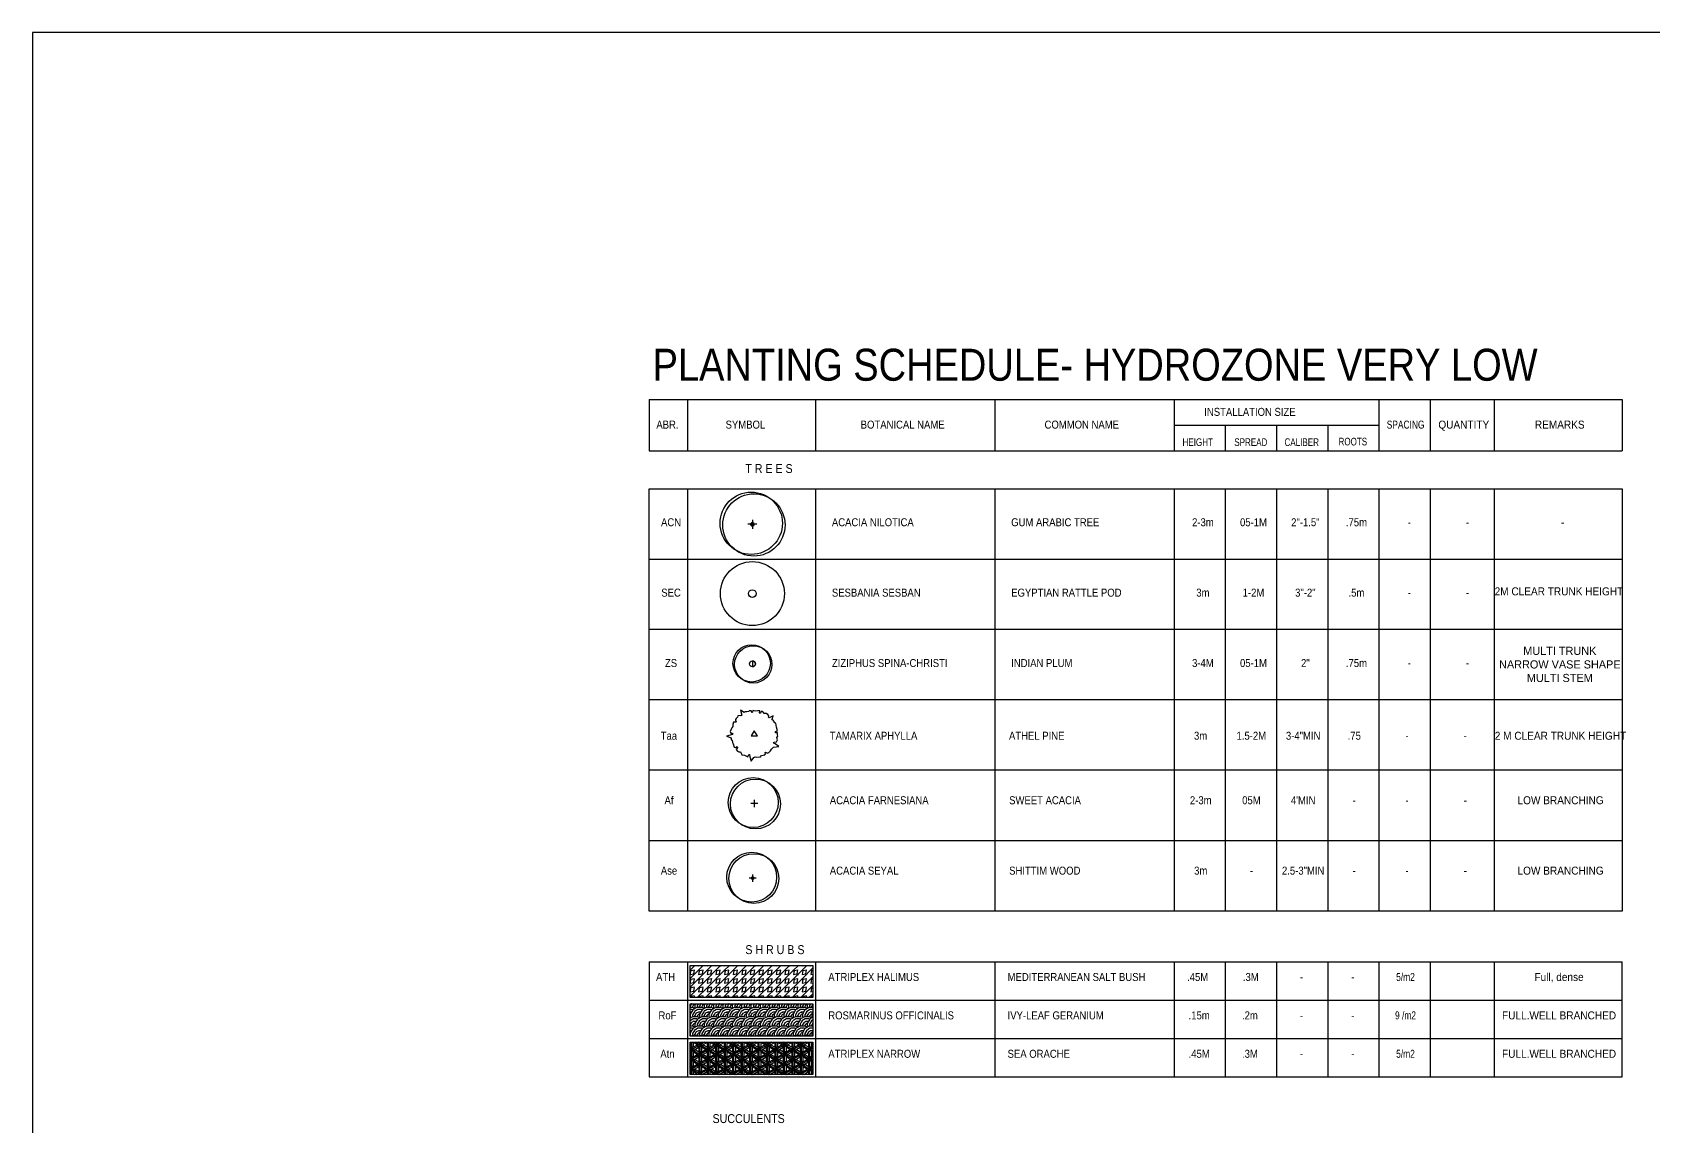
# Model space of a CAD drawing. Extents: x -2743 to -1606, y 314 to 679.
# Drawn here: x -2742.6 to -2616, y 593.1 to 678.6 of the extents above; entities that cross this region are included whole.
import ezdxf
from ezdxf.enums import TextEntityAlignment as Align

# ---------------------------------------------------------------- set-up
doc = ezdxf.new("R2010")
doc.units = 0
doc.header["$MEASUREMENT"] = 0
for name, color, linetype in [('ATRIPLEX HALIMUS-BO', 92, 'Continuous'), ('ATRIPLEX HALIMUS-HA', 109, 'Continuous'), ('L-PLNT-TAB', 1, 'Continuous'), ('L-PLNT-tree5m', 71, 'Continuous'), ('L-PLNT-tree6m', 71, 'Continuous'), ('L-PLNT-txt', 54, 'Continuous'), ('ROSMARINUS OFFICINALIS-BO', 92, 'Continuous'), ('ROSMARINUS OFFICINALIS-HA', 109, 'Continuous')]:
    doc.layers.add(name, color=color, linetype=linetype)
doc.styles.add('PLNT-LEG', font='arial.ttf', dxfattribs={"width": 0.85})

# ---------------------------------------------------------------- blocks, each defined once
blk = doc.blocks.new('LAFX-TREE-SIMP-003')
for p, q in [((0, 0.072), (0, -0.072)), ((0, 0.072), (0, -0.072)), ((0.072, 0), (-0.072, 0))]:
    blk.add_line(p, q)
at = {"const_width": 0.0375}
blk.add_lwpolyline([(-0.019, 0, 1), (0.019, 0, 1)], format="xyb", close=True, dxfattribs=at)
for centre in [(-0.018, 0.017), (0.024, -0.01)]:
    blk.add_circle(centre, 0.5)
blk = doc.blocks.new('LAFX-TREE-SIMP-201')
for radius in [0.5, 0.06]:
    blk.add_circle((0, 0), radius)
blk = doc.blocks.new('LAFX-TREE-DIA-020')
blk.add_lwpolyline([(-0.002, 0.08), (-0.003, -0.08), (0.035, -0.074), (0.063, -0.044), (0.077, -0.007), (0.069, 0.033), (0.057, 0.057), (0.027, 0.073)], close=True)
for centre, radius in [((-0.022, 0.013), 0.5), ((0.02, -0.014), 0.5), ((-0.002, 0), 0.08)]:
    blk.add_circle(centre, radius)
blk = doc.blocks.new('TABLE HEAD')
at = {"layer": 'L-PLNT-TAB'}
for p, q in [((0, 4000), (0, 0)), ((0, 4000), (76000, 4000)), ((3000, 4000), (3000, 0)), ((13000, 4000), (13000, 0)), ((27000, 4000), (27000, 0)), ((41000, 4000), (41000, 0)), ((57000, 4000), (57000, 0)), ((57000, 4000), (57000, 0)), ((61000, 4000), (61000, 0)), ((66000, 4000), (66000, 0)), ((76000, 4000), (76000, 0)), ((41000, 2000), (57000, 2000)), ((45000, 2000), (45000, 0)), ((49000, 2000), (49000, 0)), ((49000, 2000), (49000, 0)), ((53000, 2000), (53000, 0)), ((53000, 2000), (53000, 0)), ((0, 0), (76000, 0))]:
    blk.add_line(p, q, dxfattribs=at)
at = {"style": 'PLNT-LEG', "width": 0.85}
blk.add_text('INSTALLATION SIZE', height=625, dxfattribs=at).set_placement((46924, 3038), align=Align.MIDDLE_CENTER)
at = {"style": 'PLNT-LEG'}
for s, height, width, p in [('ABR.', 625, 0.85, (1439, 1729)), ('SYMBOL', 625, 0.85, (7527, 1729)), ('BOTANICAL NAME', 625, 0.85, (19806, 1729)), ('COMMON NAME', 625, 0.85, (33792, 1729)), ('SPACING', 625, 0.75, (59078, 1729)), ('QUANTITY', 625, 0.9, (63622, 1729)), ('REMARKS', 625, 0.9, (71114, 1729)), ('HEIGHT', 600, 0.75, (42844, 370)), ('SPREAD', 600, 0.75, (46992, 370)), ('CALIBER', 600, 0.75, (50966, 370)), ('ROOTS', 600, 0.75, (54958, 415))]:
    blk.add_text(s, height=height, dxfattribs=dict(at, width=width)).set_placement(p, align=Align.CENTER)
blk = doc.blocks.new('PL-TAB')
at = {"style": 'PLNT-LEG'}
for tag, width, p in [('ABRV.', 0.85, (1.44, 0)), ('SYMBOL', 0.85, (7.53, 0)), ('HEIGHT', 0.85, (42.96, 0)), ('SPREAD', 0.85, (46.92, 0)), ('CALIBER', 0.85, (50.97, 0)), ('ROOTS', 0.85, (54.96, 0)), ('SPACING', 0.75, (59.08, 0)), ('QUANTITY', 0.9, (63.62, 0)), ('REMARKS', 0.9, (69.21, 0))]:
    blk.add_attdef(tag, text='', height=0.625, dxfattribs=dict(at, width=width)).set_placement(p, align=Align.CENTER)
at = {"style": 'PLNT-LEG', "width": 0.85}
for tag, p in [('BOTANICAL-NAME', (14, 0)), ('COMMON-NAME', (28, 0))]:
    blk.add_attdef(tag, p, '', height=0.625, dxfattribs=at)
blk = doc.blocks.new('LAFX-TREE-EXST-032')
for p, q in [((-114, 115), (-125, 108)), ((-112, 124), (-114, 115)), ((-98, 128), (-112, 124)), ((-91, 124), (-98, 128)), ((-70, 147), (-94, 164)), ((-94, 164), (-85, 129)), ((-85, 129), (-91, 124)), ((-62, 152), (-70, 147)), ((-51, 152), (-62, 152)), ((-38, 154), (-51, 152)), ((-35, 160), (-38, 154)), ((-21, 159), (-35, 160)), ((-16, 148), (-21, 159)), ((-13, 149), (-16, 148)), ((-10, 161), (-13, 149)), ((-1, 160), (-10, 161)), ((10, 157), (-1, 160)), ((22, 160), (10, 157)), ((37, 159), (22, 160)), ((35, 145), (37, 159)), ((40, 141), (35, 145)), ((49, 156), (40, 141)), ((62, 148), (49, 156)), ((67, 141), (62, 148)), ((79, 140), (67, 141)), ((92, 134), (79, 140)), ((99, 126), (92, 134)), ((96, 116), (99, 126)), ((100, 111), (96, 116)), ((127, 125), (100, 111)), ((120, 102), (127, 125)), ((-159, 34), (-165, 19)), ((-165, 19), (-161, 8)), ((-161, 8), (-150, 8)), ((-153, 44), (-159, 34)), ((-146, 52), (-153, 44)), ((-150, 8), (-148, -2)), ((-142, 83), (-147, 67)), ((-147, 67), (-146, 52)), ((-127, 81), (-142, 83)), ((-128, 101), (-129, 93)), ((-129, 93), (-122, 87)), ((-125, 108), (-128, 101)), ((-122, 87), (-127, 81)), ((119, 98), (120, 102)), ((127, 95), (119, 98)), ((139, 77), (127, 95)), ((145, 75), (139, 77)), ((143, 18), (156, 24)), ((144, 10), (143, 18)), ((156, 9), (144, 10)), ((150, 49), (145, 75)), ((156, 24), (150, 49)), ((156, -5), (156, 9)), ((-148, -2), (-190, -14)), ((-190, -14), (-157, -24)), ((-157, -24), (-157, -38)), ((-157, -38), (-152, -40)), ((-152, -40), (-150, -57)), ((-150, -57), (-145, -65)), ((-145, -65), (-138, -87)), ((-138, -87), (-128, -90)), ((-128, -90), (-118, -83)), ((-114, -90), (-123, -103)), ((-123, -103), (-116, -115)), ((-118, -83), (-114, -90)), ((110, -112), (115, -101)), ((115, -101), (129, -87)), ((129, -87), (165, -83)), ((130, -61), (134, -53)), ((141, -66), (130, -61)), ((134, -53), (151, -52)), ((165, -83), (141, -66)), ((151, -52), (156, -38)), ((153, -22), (160, -14)), ((156, -38), (153, -22)), ((160, -14), (156, -5)), ((-116, -115), (-105, -119)), ((-105, -119), (-95, -119)), ((-95, -119), (-91, -128)), ((-91, -128), (-86, -139)), ((-86, -139), (-67, -143)), ((-67, -143), (-45, -153)), ((-45, -153), (-42, -149)), ((-42, -149), (-38, -137)), ((-38, -137), (-33, -138)), ((-33, -138), (-31, -153)), ((-31, -153), (-21, -184)), ((-21, -184), (-5, -159)), ((-5, -159), (6, -154)), ((6, -154), (13, -155)), ((13, -155), (41, -153)), ((41, -153), (47, -144)), ((47, -144), (59, -143)), ((59, -143), (70, -141)), ((70, -141), (75, -134)), ((72, -124), (76, -121)), ((75, -134), (72, -124)), ((76, -121), (88, -129)), ((88, -129), (99, -124)), ((99, -124), (110, -112))]:
    blk.add_line(p, q)
blk.add_lwpolyline([(20, -11), (-2, 23), (-22, -10), (20, -11)])
blk = doc.blocks.new('LAFX-TREE-SIMP-0000')
for p, q in [((-2149.02, 617.76), (-2149.02, 617.2)), ((-2149.02, 617.76), (-2149.02, 617.2)), ((-2148.75, 617.48), (-2149.3, 617.48))]:
    blk.add_line(p, q)
for centre in [(-2149.1, 617.55), (-2148.93, 617.44)]:
    blk.add_circle(centre, 1.95)

msp = doc.modelspace()

# ---------------------------------------------------------------- hatches: boundary and pattern name
at = {"layer": 'ATRIPLEX HALIMUS-HA'}
h = msp.add_hatch(dxfattribs=at)
h.set_pattern_fill('LFX-MARBL', color=256, scale=1.905, angle=45, pattern_type=2)
h.set_pattern_definition([(45, (-2706.0978, 601.3008), (2e-16, 2.69408), [1.905, 0]), (45, (-2705.7745, 600.9775), (2e-16, 2.69408), [1.905, 0]), (45, (-2705.4378, 600.6408), (2e-16, 2.69408), [1.905, 0]), (45, (-2705.0875, 600.2905), (2e-16, 2.69408), [1.905, 0]), (10.3048, (-2706.11129, 601.63758), (6.7351939, 1.34703395), [0.30121, -29.81949]), (79.6952, (-2705.81494, 601.69146), (4.0410959, 22.899657), [0.30121, -29.81949]), (190.3048, (-2704.41402, 600.64077), (-6.7351939, -1.34703395), [0.30121, -29.81949]), (259.6952, (-2704.71037, 600.58689), (-4.0410959, -22.899657), [0.30121, -29.81949]), (190.3048, (-2705.08754, 601.3143), (-6.7351939, -1.34703395), [0.30121, -29.81949]), (259.6952, (-2705.38389, 601.26041), (-4.0410959, -22.899657), [0.30121, -29.81949]), (10.3048, (-2705.43777, 600.96406), (6.7351939, 1.34703395), [0.30121, -29.81949]), (79.6952, (-2705.14142, 601.01795), (4.0410959, 22.899657), [0.30121, -29.81949]), (45, (-2705.1414, 600.3444), (2e-16, 2.69408), [0, -1.905]), (79.6952, (-2705.14142, 600.34443), (4.0410959, 22.899657), [0.30121, -29.81949]), (190.3048, (-2705.76106, 601.3143), (-6.7351939, -1.34703395), [0.30121, -29.81949]), (45, (-2706.0574, 601.2604), (2e-16, 2.69408), [0, -1.905]), (190.3048, (-2705.08754, 600.64077), (-6.7351939, -1.34703395), [0.30121, -29.81949]), (45, (-2705.3839, 600.5869), (2e-16, 2.69408), [0, -1.905]), (45, (-2705.815, 601.018), (2e-16, 2.69408), [0, -1.905]), (79.6952, (-2705.81494, 601.01795), (4.0410959, 22.899657), [0.30121, -29.81949]), (259.6952, (-2704.03685, 601.93393), (-4.0410959, -22.899657), [0.30121, -29.81949]), (10.3048, (-2704.09073, 601.63758), (6.7351939, 1.34703395), [0.30121, -29.81949]), (190.3048, (-2704.41402, 601.3143), (-6.7351939, -1.34703395), [0.30121, -29.81949]), (259.6952, (-2704.71037, 601.26041), (-4.0410959, -22.899657), [0.30121, -29.81949]), (10.3048, (-2704.76425, 600.96406), (6.7351939, 1.34703395), [0.30121, -29.81949]), (79.6952, (-2704.4679, 601.01795), (4.0410959, 22.899657), [0.30121, -29.81949]), (190.3048, (-2703.7405, 601.3143), (-6.7351939, -1.34703395), [0.30121, -29.81949]), (259.6952, (-2704.03685, 601.26041), (-4.0410959, -22.899657), [0.30121, -29.81949]), (10.3048, (-2705.43777, 602.3111), (6.7351939, 1.34703395), [0.30121, -29.81949]), (79.6952, (-2705.14142, 602.36498), (4.0410959, 22.899657), [0.30121, -29.81949]), (190.3048, (-2704.41402, 601.98781), (-6.7351939, -1.34703395), [0.30121, -29.81949]), (259.6952, (-2704.71037, 601.93393), (-4.0410959, -22.899657), [0.30121, -29.81949]), (10.3048, (-2704.76425, 601.63758), (6.7351939, 1.34703395), [0.30121, -29.81949]), (79.6952, (-2704.4679, 601.69146), (4.0410959, 22.899657), [0.30121, -29.81949]), (190.3048, (-2705.08754, 601.98781), (-6.7351939, -1.34703395), [0.30121, -29.81949]), (259.6952, (-2705.38389, 601.93393), (-4.0410959, -22.899657), [0.30121, -29.81949]), (10.3048, (-2705.43777, 601.63758), (6.7351939, 1.34703395), [0.30121, -29.81949]), (79.6952, (-2705.14142, 601.69146), (4.0410959, 22.899657), [0.30121, -29.81949]), (259.6952, (-2704.71037, 602.60745), (-4.0410959, -22.899657), [0.30121, -29.81949]), (10.3048, (-2704.76425, 602.3111), (6.7351939, 1.34703395), [0.30121, -29.81949])])
h.paths.add_polyline_path([(-2681.68, 603.21), (-2691.28, 603.21), (-2691.28, 605.73), (-2681.68, 605.73)])
h = msp.add_hatch(dxfattribs=at)
h.set_pattern_fill('ESCHER', color=256, scale=0.635, angle=30)
h.set_pattern_definition([(90, (-2704.3483, 586.1909), (-0.659911, -0.381), [0.6985, -0.0635]), (210, (-2704.3483, 586.1909), (0.659911, -0.381), [0.6985, -0.0635]), (330, (-2704.3483, 586.1909), (0.659911, 0.381), [0.6985, -0.0635]), (90, (-2704.2933, 586.22266), (-0.659911, -0.381), [0.127, -0.635]), (330, (-2704.2933, 586.22266), (0.659911, 0.381), [0.127, -0.635]), (90, (-2704.4033, 586.22266), (-0.659911, -0.381), [0.127, -0.635]), (210, (-2704.4033, 586.22266), (0.659911, -0.381), [0.127, -0.635]), (330, (-2704.3483, 586.1274), (0.659911, 0.381), [0.127, -0.635]), (210, (-2704.3483, 586.1274), (0.659911, -0.381), [0.127, -0.635]), (90, (-2704.56826, 586.0639), (-0.659911, -0.381), [0.127, -0.635]), (330, (-2704.56826, 586.0639), (0.659911, 0.381), [0.127, -0.635]), (90, (-2704.1283, 586.0639), (-0.659911, -0.381), [0.127, -0.635]), (210, (-2704.1283, 586.0639), (0.659911, -0.381), [0.127, -0.635]), (330, (-2704.3483, 586.4449), (0.659911, 0.381), [0.127, -0.635]), (210, (-2704.3483, 586.4449), (0.659911, -0.381), [0.127, -0.635]), (30, (-2704.2933, 586.34966), (-0.659911, 0.381), [0.4445, -0.3175]), (30, (-2704.1833, 586.15916), (-0.659911, 0.381), [0.4445, -0.3175]), (150, (-2704.4033, 586.34966), (-0.659911, -0.381), [0.4445, -0.3175]), (150, (-2704.51326, 586.15916), (-0.659911, -0.381), [0.4445, -0.3175]), (270, (-2704.4583, 586.0639), (0.659911, -0.381), [0.4445, -0.3175]), (270, (-2704.2383, 586.0639), (0.659911, -0.381), [0.4445, -0.3175])])
h.paths.add_polyline_path([(-2681.68, 597.21), (-2691.28, 597.21), (-2691.28, 599.73), (-2681.68, 599.73)])
at = {"layer": 'ROSMARINUS OFFICINALIS-HA'}
h = msp.add_hatch(dxfattribs=at)
h.set_pattern_fill('LFX-ENGINE', color=256, scale=1.4605, pattern_type=2)
h.set_pattern_definition([(90, (-2697.1146, 586.3814), (-1.4605, 1.4605), [0.102235, -1.358265]), (209.0546, (-2696.93934, 587.11162), (-10.2235006, -5.842), [0.300736, -14.736033]), (180, (-2696.545, 587.1116), (-1.4605, -1.4605), [0.394335, -1.066165]), (147.5288, (-2696.38435, 587.00939), (-11.6839982, 7.3025019), [0.190426, -18.852165]), (236.31, (-2697.1438, 586.7757), (-1.460502, -2.920999), [0.10532, -5.16059]), (212.9052, (-2696.89552, 586.93636), (20.44700983, 13.1444855), [0.29573, -29.277142]), (180, (-2696.6034, 586.9364), (-1.4605, -1.4605), [0.2921, -1.1684]), (146.31, (-2696.5596, 586.90715), (-2.920999, 1.460502), [0.05266, -5.21325]), (270, (-2697.1146, 586.4836), (1.4605, -1.4605), [0.102235, -1.358265]), (237.5288, (-2697.01236, 586.64426), (-7.3025019, -11.6839982), [0.190426, -18.852165]), (210.2564, (-2696.8371, 586.7465), (10.2235036, 5.84199253), [0.2029, -20.087016]), (180, (-2696.6472, 586.7465), (-1.4605, -1.4605), [0.189865, -1.270635]), (270, (-2696.9247, 586.4252), (1.4605, -1.4605), [0.043815, -1.416685]), (243.435, (-2696.8809, 586.5128), (1.460502, 1.460499), [0.09797, -3.1678]), (213.69, (-2696.7933, 586.57124), (2.920999, 1.460502), [0.10532, -5.16059]), (180, (-2696.7495, 586.5712), (-1.4605, -1.4605), [0.043815, -1.416685]), (180, (-2697.1146, 585.841), (-1.4605, -1.4605), [0.043815, -1.416685]), (213.69, (-2697.1584, 585.841), (2.920999, 1.460502), [0.05266, -5.21325]), (180, (-2697.0124, 586.0162), (-1.4605, -1.4605), [0.189865, -1.270635]), (146.31, (-2696.92473, 586.1769), (-2.920999, 1.460502), [0.05266, -5.21325]), (180, (-2696.9685, 586.2061), (-1.4605, -1.4605), [0.23368, -1.22682]), (147.5288, (-2696.74947, 586.27914), (-11.6839982, 7.3025019), [0.190426, -18.852165]), (180, (-2696.9101, 586.3814), (-1.4605, -1.4605), [0.2921, -1.1684]), (90, (-2696.7495, 585.6511), (-1.4605, 1.4605), [0.102235, -1.358265]), (270, (-2697.1146, 585.841), (1.4605, -1.4605), [0.189865, -1.270635]), (239.7436, (-2696.91013, 586.19151), (-5.84199253, -10.2235036), [0.4058, -19.884116]), (209.4759, (-2696.57421, 586.381373), (23.36799814, 13.14450412), [0.38586, -38.200098]), (180, (-2696.1799, 586.3814), (-1.4605, -1.4605), [0.394335, -1.066165]), (147.5288, (-2696.01922, 586.27914), (-11.6839982, 7.3025019), [0.190426, -18.852165]), (270, (-2696.9247, 585.7972), (1.4605, -1.4605), [0.14605, -1.31445]), (239.5345, (-2696.77868, 586.04546), (-10.22348593, -17.52600742), [0.288056, -28.517507]), (212.9052, (-2696.5304, 586.20611), (20.44700983, 13.1444855), [0.29573, -29.277142]), (180, (-2696.2383, 586.2061), (-1.4605, -1.4605), [0.2921, -1.1684]), (146.31, (-2696.1945, 586.1769), (-2.920999, 1.460502), [0.05266, -5.21325]), (270, (-2696.7495, 585.7534), (1.4605, -1.4605), [0.102235, -1.358265]), (237.5288, (-2696.64724, 585.91401), (-7.3025019, -11.6839982), [0.190426, -18.852165]), (210.2564, (-2696.47198, 586.01625), (10.2235036, 5.84199253), [0.2029, -20.087016]), (180, (-2696.2821, 586.0162), (-1.4605, -1.4605), [0.189865, -1.270635]), (270, (-2696.5596, 585.695), (1.4605, -1.4605), [0.043815, -1.416685]), (243.435, (-2696.5158, 585.7826), (1.460502, 1.460499), [0.09797, -3.1678]), (213.69, (-2696.42816, 585.841), (2.920999, 1.460502), [0.10532, -5.16059]), (180, (-2696.3843, 585.841), (-1.4605, -1.4605), [0.043815, -1.416685]), (180, (-2696.0192, 586.5712), (-1.4605, -1.4605), [0.043815, -1.416685]), (213.69, (-2696.06304, 586.57124), (2.920999, 1.460502), [0.10532, -5.16059]), (243.435, (-2696.15067, 586.5128), (1.460502, 1.460499), [0.09797, -3.1678]), (270, (-2696.1945, 586.4252), (1.4605, -1.4605), [0.043815, -1.416685]), (180, (-2695.917, 586.7465), (-1.4605, -1.4605), [0.189865, -1.270635]), (210.2564, (-2696.10685, 586.7465), (10.2235036, 5.84199253), [0.2029, -20.087016]), (237.5288, (-2696.28211, 586.64426), (-7.3025019, -11.6839982), [0.190426, -18.852165]), (270, (-2696.3843, 586.4836), (1.4605, -1.4605), [0.102235, -1.358265]), (146.31, (-2695.82936, 586.90715), (-2.920999, 1.460502), [0.05266, -5.21325]), (180, (-2695.8732, 586.9364), (-1.4605, -1.4605), [0.2921, -1.1684]), (212.9052, (-2696.16527, 586.93636), (20.44700983, 13.1444855), [0.29573, -29.277142]), (239.5345, (-2696.41356, 586.77571), (-10.22348593, -17.52600742), [0.288056, -28.517507]), (270, (-2696.5596, 586.5274), (1.4605, -1.4605), [0.14605, -1.31445]), (149.0362, (-2695.74173, 587.0678), (4.381497, -2.9210036), [0.08516, -8.430944]), (180, (-2695.8148, 587.1116), (-1.4605, -1.4605), [0.394335, -1.066165]), (209.4759, (-2696.209087, 587.111623), (23.36799814, 13.14450412), [0.38586, -38.200098]), (239.7436, (-2696.545, 586.92176), (-5.84199253, -10.2235036), [0.4058, -19.884116]), (270, (-2696.7495, 586.5712), (1.4605, -1.4605), [0.2921, -1.1684]), (90, (-2696.3843, 586.3814), (-1.4605, 1.4605), [0.102235, -1.358265]), (90, (-2696.0192, 585.6511), (-1.4605, 1.4605), [0.102235, -1.358265]), (270, (-2696.3843, 585.841), (1.4605, -1.4605), [0.189865, -1.270635]), (239.7436, (-2696.17988, 586.19151), (-5.84199253, -10.2235036), [0.4058, -19.884116]), (209.4759, (-2695.84396, 586.381373), (23.36799814, 13.14450412), [0.38586, -38.200098]), (180, (-2695.7417, 586.3814), (-1.4605, -1.4605), [0.102235, -1.358265]), (270, (-2696.1945, 585.7972), (1.4605, -1.4605), [0.14605, -1.31445]), (239.5345, (-2696.04843, 586.04546), (-10.22348593, -17.52600742), [0.288056, -28.517507]), (212.9052, (-2695.80015, 586.20611), (20.44700983, 13.1444855), [0.29573, -29.277142]), (180, (-2695.7417, 586.2061), (-1.4605, -1.4605), [0.05842, -1.40208]), (270, (-2696.0192, 585.7534), (1.4605, -1.4605), [0.102235, -1.358265]), (237.5288, (-2695.91699, 585.91401), (-7.3025019, -11.6839982), [0.190426, -18.852165]), (210.2564, (-2695.74173, 586.01625), (10.2235036, 5.84199253), [0.2029, -20.087016]), (0, (-2695.7417, 586.0162), (1.4605, 1.4605), [0, -1.4605]), (270, (-2695.8294, 585.695), (1.4605, -1.4605), [0.043815, -1.416685]), (243.435, (-2695.78554, 585.7826), (1.460502, 1.460499), [0.09797, -3.1678]), (213.69, (-2695.74173, 585.81178), (2.920999, 1.460502), [0.05266, -5.21325]), (241.3895, (-2695.74173, 586.68808), (7.3025098, 13.1444949), [0.183, -18.11701]), (270, (-2695.8294, 586.5274), (1.4605, -1.4605), [0.14605, -1.31445]), (210.9638, (-2695.74173, 586.96557), (-4.381497, -2.9210036), [0.08516, -8.430944]), (239.7436, (-2695.81475, 586.92176), (-5.84199253, -10.2235036), [0.4058, -19.884116]), (270, (-2696.0192, 586.5712), (1.4605, -1.4605), [0.2921, -1.1684])])
h.paths.add_polyline_path([(-2681.68, 600.21), (-2691.28, 600.21), (-2691.28, 602.73), (-2681.68, 602.73)])

# ---------------------------------------------------------------- linework, layer by layer
msp.add_lwpolyline([(-2009.54, 678.63), (-2742.63, 678.63), (-2742.63, 313.67), (-2009.54, 313.67)], close=True)
at = {"layer": 'ATRIPLEX HALIMUS-BO'}
for points in [[(-2681.68, 603.21), (-2691.28, 603.21), (-2691.28, 605.73), (-2681.68, 605.73)], [(-2681.68, 597.21), (-2691.28, 597.21), (-2691.28, 599.73), (-2681.68, 599.73)]]:
    msp.add_lwpolyline(points, close=True, dxfattribs=at)
at = {"layer": 'L-PLNT-TAB'}
for p, q in [((-2691.48, 637.47), (-2691.48, 609.97)), ((-2681.48, 637.47), (-2681.48, 609.97)), ((-2667.48, 637.47), (-2667.48, 609.97)), ((-2653.48, 637.47), (-2653.48, 609.97)), ((-2649.48, 637.47), (-2649.48, 609.97)), ((-2645.48, 637.47), (-2645.48, 609.97)), ((-2641.48, 637.47), (-2641.48, 609.97)), ((-2637.48, 637.47), (-2637.48, 609.97)), ((-2633.48, 637.47), (-2633.48, 609.97)), ((-2628.48, 637.47), (-2628.48, 609.97)), ((-2694.48, 606.01), (-2618.48, 606.01))]:
    msp.add_line(p, q, dxfattribs=at)
for points in [[(-2694.48, 609.97), (-2694.48, 642.97), (-2618.48, 642.97), (-2618.48, 609.97)], [(-2691.48, 642.97), (-2691.48, 637.47)], [(-2681.48, 642.97), (-2681.48, 637.47)], [(-2667.48, 642.97), (-2667.48, 637.47)], [(-2653.48, 642.97), (-2653.48, 637.47)], [(-2649.48, 642.97), (-2649.48, 637.47)], [(-2645.48, 642.97), (-2645.48, 637.47)], [(-2641.48, 642.97), (-2641.48, 637.47)], [(-2637.48, 642.97), (-2637.48, 637.47)], [(-2633.48, 642.97), (-2633.48, 637.47)], [(-2628.48, 642.97), (-2628.48, 637.47)], [(-2694.48, 637.47), (-2618.48, 637.47)], [(-2618.48, 631.97), (-2694.48, 631.97)], [(-2618.48, 626.47), (-2694.48, 626.47)], [(-2618.48, 620.97), (-2694.48, 620.97)], [(-2618.48, 615.47), (-2694.48, 615.47)], [(-2618.48, 609.97), (-2694.48, 609.97)], [(-2694.48, 606.01), (-2694.48, 597.01)], [(-2691.48, 606.01), (-2691.48, 597.01)], [(-2681.48, 606.01), (-2681.48, 597.01)], [(-2667.48, 606.01), (-2667.48, 597.01)], [(-2653.48, 606.01), (-2653.48, 597.01)], [(-2649.48, 606.01), (-2649.48, 597.01)], [(-2645.48, 606.01), (-2645.48, 597.01)], [(-2641.48, 606.01), (-2641.48, 597.01)], [(-2637.48, 606.01), (-2637.48, 597.01)], [(-2633.48, 606.01), (-2633.48, 597.01)], [(-2628.48, 606.01), (-2628.48, 597.01)], [(-2618.48, 597.01), (-2618.48, 606.01)], [(-2694.48, 603.01), (-2618.48, 603.01)], [(-2694.48, 600.01), (-2618.48, 600.01)], [(-2694.48, 597.01), (-2618.48, 597.01)]]:
    msp.add_lwpolyline(points, dxfattribs=at)
at = {"layer": 'ROSMARINUS OFFICINALIS-BO'}
msp.add_lwpolyline([(-2681.68, 600.21), (-2691.28, 600.21), (-2691.28, 602.73), (-2681.68, 602.73)], close=True, dxfattribs=at)

# ---------------------------------------------------------------- block references
at = {"layer": 'L-PLNT-tree5m', "xscale": 2.920083610544552, "yscale": 2.920083610544552, "zscale": 2.920083610544552}
msp.add_blockref('LAFX-TREE-DIA-020', (-2686.4, 629.29), dxfattribs=at)
at = {"layer": 'L-PLNT-tree6m'}
for name, p, xscale, yscale, zscale in [('LAFX-TREE-SIMP-003', (-2686.41, 640.19), 4.866806017574257, 4.866806017574257, 4.866806017574257), ('LAFX-TREE-SIMP-201', (-2686.41, 634.78), 4.998492157243416, 4.998492157243416, 4.998492157243416), ('LAFX-TREE-EXST-032', (-2686.25, 623.79), 0.01149126709874531, 0.01149126709874531, 0.01149126709874531), ('LAFX-TREE-SIMP-003', (-2686.39, 612.55), 3.893444814059406, 3.893444814059406, 3.893444814059406)]:
    msp.add_blockref(name, p, dxfattribs=dict(at, xscale=xscale, yscale=yscale, zscale=zscale))
msp.add_blockref('LAFX-TREE-SIMP-0000', (-537.24, 0.9), dxfattribs=at)
at = {"layer": 'L-PLNT-txt', "xscale": 0.001000000047497451, "yscale": 0.001000000047497451, "zscale": 0.001000000047497451}
msp.add_blockref('TABLE HEAD', (-2694.48, 645.94), dxfattribs=at)
at = {"layer": 'L-PLNT-txt'}
ref = msp.add_blockref('PL-TAB', (-2694.2, 640.04), dxfattribs=at)
ref.add_attrib('REMARKS', '-', dxfattribs={"layer": '0', "height": 0.625, "rotation": 360, "style": 'PLNT-LEG', "width": 0.9}).set_placement((-2623.14, 640.04), align=Align.CENTER)
ref.add_attrib('QUANTITY', '-', dxfattribs={"layer": '0', "height": 0.625, "rotation": 360, "style": 'PLNT-LEG', "width": 0.9}).set_placement((-2630.57, 640.04), align=Align.CENTER)
ref.add_attrib('SPACING', '-', dxfattribs={"layer": '0', "height": 0.625, "rotation": 360, "style": 'PLNT-LEG', "width": 0.75}).set_placement((-2635.12, 640.04), align=Align.CENTER)
ref.add_attrib('ROOTS', '.75m', dxfattribs={"layer": '0', "height": 0.625, "rotation": 360, "style": 'PLNT-LEG', "width": 0.85}).set_placement((-2639.24, 640.04), align=Align.CENTER)
ref.add_attrib('CALIBER', '2"-1.5"', dxfattribs={"layer": '0', "height": 0.625, "rotation": 360, "style": 'PLNT-LEG', "width": 0.85}).set_placement((-2643.23, 640.04), align=Align.CENTER)
ref.add_attrib('SPREAD', '05-1M', dxfattribs={"layer": '0', "height": 0.625, "rotation": 360, "style": 'PLNT-LEG', "width": 0.85}).set_placement((-2647.28, 640.04), align=Align.CENTER)
ref.add_attrib('HEIGHT', '2-3m', dxfattribs={"layer": '0', "height": 0.625, "rotation": 360, "style": 'PLNT-LEG', "width": 0.85}).set_placement((-2651.23, 640.04), align=Align.CENTER)
ref.add_attrib('COMMON-NAME', 'GUM ARABIC TREE ', (-2666.2, 640.04), dxfattribs={"layer": '0', "height": 0.625, "rotation": 360, "style": 'PLNT-LEG', "width": 0.85})
ref.add_attrib('BOTANICAL-NAME', 'ACACIA NILOTICA', (-2680.2, 640.04), dxfattribs={"layer": '0', "height": 0.625, "rotation": 360, "style": 'PLNT-LEG', "width": 0.85})
ref.add_attrib('ABRV.', 'ACN', dxfattribs={"layer": '0', "height": 0.625, "rotation": 360, "style": 'PLNT-LEG', "width": 0.85}).set_placement((-2692.76, 640.04), align=Align.CENTER)
ref = msp.add_blockref('PL-TAB', (-2694.2, 634.54), dxfattribs=at)
ref.add_attrib('REMARKS', '2M CLEAR TRUNK HEIGHT', dxfattribs={"layer": '0', "height": 0.625, "rotation": 360, "style": 'PLNT-LEG', "width": 0.9}).set_placement((-2623.43, 634.64), align=Align.CENTER)
ref.add_attrib('QUANTITY', '-', dxfattribs={"layer": '0', "height": 0.625, "rotation": 360, "style": 'PLNT-LEG', "width": 0.9}).set_placement((-2630.57, 634.54), align=Align.CENTER)
ref.add_attrib('SPACING', '-', dxfattribs={"layer": '0', "height": 0.625, "rotation": 360, "style": 'PLNT-LEG', "width": 0.75}).set_placement((-2635.12, 634.54), align=Align.CENTER)
ref.add_attrib('ROOTS', '.5m', dxfattribs={"layer": '0', "height": 0.625, "rotation": 360, "style": 'PLNT-LEG', "width": 0.85}).set_placement((-2639.24, 634.54), align=Align.CENTER)
ref.add_attrib('CALIBER', '3"-2"', dxfattribs={"layer": '0', "height": 0.625, "rotation": 360, "style": 'PLNT-LEG', "width": 0.85}).set_placement((-2643.23, 634.54), align=Align.CENTER)
ref.add_attrib('SPREAD', '1-2M', dxfattribs={"layer": '0', "height": 0.625, "rotation": 360, "style": 'PLNT-LEG', "width": 0.85}).set_placement((-2647.28, 634.54), align=Align.CENTER)
ref.add_attrib('HEIGHT', '3m', dxfattribs={"layer": '0', "height": 0.625, "rotation": 360, "style": 'PLNT-LEG', "width": 0.85}).set_placement((-2651.23, 634.54), align=Align.CENTER)
ref.add_attrib('COMMON-NAME', 'EGYPTIAN RATTLE POD', (-2666.2, 634.54), dxfattribs={"layer": '0', "height": 0.625, "rotation": 360, "style": 'PLNT-LEG', "width": 0.85})
ref.add_attrib('BOTANICAL-NAME', 'SESBANIA SESBAN', (-2680.2, 634.54), dxfattribs={"layer": '0', "height": 0.625, "rotation": 360, "style": 'PLNT-LEG', "width": 0.85})
ref.add_attrib('ABRV.', 'SEC', dxfattribs={"layer": '0', "height": 0.625, "rotation": 360, "style": 'PLNT-LEG', "width": 0.85}).set_placement((-2692.76, 634.54), align=Align.CENTER)
ref = msp.add_blockref('PL-TAB', (-2694.2, 629.04), dxfattribs=at)
ref.add_attrib('QUANTITY', '-', dxfattribs={"layer": '0', "height": 0.625, "rotation": 360, "style": 'PLNT-LEG', "width": 0.9}).set_placement((-2630.57, 629.04), align=Align.CENTER)
ref.add_attrib('SPACING', '-', dxfattribs={"layer": '0', "height": 0.625, "rotation": 360, "style": 'PLNT-LEG', "width": 0.75}).set_placement((-2635.12, 629.04), align=Align.CENTER)
ref.add_attrib('ROOTS', '.75m', dxfattribs={"layer": '0', "height": 0.625, "rotation": 360, "style": 'PLNT-LEG', "width": 0.85}).set_placement((-2639.24, 629.04), align=Align.CENTER)
ref.add_attrib('CALIBER', '2"', dxfattribs={"layer": '0', "height": 0.625, "rotation": 360, "style": 'PLNT-LEG', "width": 0.85}).set_placement((-2643.23, 629.04), align=Align.CENTER)
ref.add_attrib('SPREAD', '05-1M', dxfattribs={"layer": '0', "height": 0.625, "rotation": 360, "style": 'PLNT-LEG', "width": 0.85}).set_placement((-2647.28, 629.04), align=Align.CENTER)
ref.add_attrib('HEIGHT', '3-4M', dxfattribs={"layer": '0', "height": 0.625, "rotation": 360, "style": 'PLNT-LEG', "width": 0.85}).set_placement((-2651.23, 629.04), align=Align.CENTER)
ref.add_attrib('COMMON-NAME', 'INDIAN PLUM', (-2666.2, 629.04), dxfattribs={"layer": '0', "height": 0.625, "rotation": 360, "style": 'PLNT-LEG', "width": 0.85})
ref.add_attrib('BOTANICAL-NAME', 'ZIZIPHUS SPINA-CHRISTI', (-2680.2, 629.04), dxfattribs={"layer": '0', "height": 0.625, "rotation": 360, "style": 'PLNT-LEG', "width": 0.85})
ref.add_attrib('ABRV.', 'ZS', dxfattribs={"layer": '0', "height": 0.625, "rotation": 360, "style": 'PLNT-LEG', "width": 0.85}).set_placement((-2692.76, 629.04), align=Align.CENTER)
ref = msp.add_blockref('PL-TAB', (-2694.37, 623.36), dxfattribs=at)
ref.add_attrib('REMARKS', '2 M CLEAR TRUNK HEIGHT', dxfattribs={"layer": '0', "height": 0.625, "rotation": 360, "style": 'PLNT-LEG', "width": 0.9}).set_placement((-2623.31, 623.36), align=Align.CENTER)
ref.add_attrib('QUANTITY', '-', dxfattribs={"layer": '0', "height": 0.625, "rotation": 360, "style": 'PLNT-LEG', "width": 0.9}).set_placement((-2630.75, 623.36), align=Align.CENTER)
ref.add_attrib('SPACING', '-', dxfattribs={"layer": '0', "height": 0.625, "rotation": 360, "style": 'PLNT-LEG', "width": 0.75}).set_placement((-2635.29, 623.36), align=Align.CENTER)
ref.add_attrib('ROOTS', '.75', dxfattribs={"layer": '0', "height": 0.625, "rotation": 360, "style": 'PLNT-LEG', "width": 0.85}).set_placement((-2639.41, 623.36), align=Align.CENTER)
ref.add_attrib('CALIBER', '3-4"MIN', dxfattribs={"layer": '0', "height": 0.625, "rotation": 360, "style": 'PLNT-LEG', "width": 0.85}).set_placement((-2643.4, 623.36), align=Align.CENTER)
ref.add_attrib('SPREAD', '1.5-2M', dxfattribs={"layer": '0', "height": 0.625, "rotation": 360, "style": 'PLNT-LEG', "width": 0.85}).set_placement((-2647.45, 623.36), align=Align.CENTER)
ref.add_attrib('HEIGHT', '3m', dxfattribs={"layer": '0', "height": 0.625, "rotation": 360, "style": 'PLNT-LEG', "width": 0.85}).set_placement((-2651.41, 623.36), align=Align.CENTER)
ref.add_attrib('COMMON-NAME', 'ATHEL PINE', (-2666.37, 623.36), dxfattribs={"layer": '0', "height": 0.625, "rotation": 360, "style": 'PLNT-LEG', "width": 0.85})
ref.add_attrib('BOTANICAL-NAME', 'TAMARIX APHYLLA', (-2680.37, 623.36), dxfattribs={"layer": '0', "height": 0.625, "rotation": 360, "style": 'PLNT-LEG', "width": 0.85})
ref.add_attrib('ABRV.', 'Taa', dxfattribs={"layer": '0', "height": 0.625, "rotation": 360, "style": 'PLNT-LEG', "width": 0.85}).set_placement((-2692.93, 623.36), align=Align.CENTER)
ref = msp.add_blockref('PL-TAB', (-2694.36, 618.32), dxfattribs=at)
ref.add_attrib('REMARKS', 'LOW BRANCHING', dxfattribs={"layer": '0', "height": 0.625, "rotation": 360, "style": 'PLNT-LEG', "width": 0.9}).set_placement((-2623.3, 618.32), align=Align.CENTER)
ref.add_attrib('QUANTITY', '-', dxfattribs={"layer": '0', "height": 0.625, "rotation": 360, "style": 'PLNT-LEG', "width": 0.9}).set_placement((-2630.74, 618.32), align=Align.CENTER)
ref.add_attrib('SPACING', '-', dxfattribs={"layer": '0', "height": 0.625, "rotation": 360, "style": 'PLNT-LEG', "width": 0.75}).set_placement((-2635.29, 618.32), align=Align.CENTER)
ref.add_attrib('ROOTS', '-', dxfattribs={"layer": '0', "height": 0.625, "rotation": 360, "style": 'PLNT-LEG', "width": 0.85}).set_placement((-2639.41, 618.32), align=Align.CENTER)
ref.add_attrib('CALIBER', "4'MIN", dxfattribs={"layer": '0', "height": 0.625, "rotation": 360, "style": 'PLNT-LEG', "width": 0.85}).set_placement((-2643.4, 618.32), align=Align.CENTER)
ref.add_attrib('SPREAD', '05M', dxfattribs={"layer": '0', "height": 0.625, "rotation": 360, "style": 'PLNT-LEG', "width": 0.85}).set_placement((-2647.44, 618.32), align=Align.CENTER)
ref.add_attrib('HEIGHT', '2-3m', dxfattribs={"layer": '0', "height": 0.625, "rotation": 360, "style": 'PLNT-LEG', "width": 0.85}).set_placement((-2651.4, 618.32), align=Align.CENTER)
ref.add_attrib('COMMON-NAME', 'SWEET ACACIA', (-2666.36, 618.32), dxfattribs={"layer": '0', "height": 0.625, "rotation": 360, "style": 'PLNT-LEG', "width": 0.85})
ref.add_attrib('BOTANICAL-NAME', 'ACACIA FARNESIANA', (-2680.36, 618.32), dxfattribs={"layer": '0', "height": 0.625, "rotation": 360, "style": 'PLNT-LEG', "width": 0.85})
ref.add_attrib('ABRV.', 'Af', dxfattribs={"layer": '0', "height": 0.625, "rotation": 360, "style": 'PLNT-LEG', "width": 0.85}).set_placement((-2692.92, 618.32), align=Align.CENTER)
ref = msp.add_blockref('PL-TAB', (-2694.36, 612.82), dxfattribs=at)
ref.add_attrib('REMARKS', 'LOW BRANCHING', dxfattribs={"layer": '0', "height": 0.625, "rotation": 360, "style": 'PLNT-LEG', "width": 0.9}).set_placement((-2623.3, 612.82), align=Align.CENTER)
ref.add_attrib('QUANTITY', '-', dxfattribs={"layer": '0', "height": 0.625, "rotation": 360, "style": 'PLNT-LEG', "width": 0.9}).set_placement((-2630.74, 612.82), align=Align.CENTER)
ref.add_attrib('SPACING', '-', dxfattribs={"layer": '0', "height": 0.625, "rotation": 360, "style": 'PLNT-LEG', "width": 0.75}).set_placement((-2635.29, 612.82), align=Align.CENTER)
ref.add_attrib('ROOTS', '-', dxfattribs={"layer": '0', "height": 0.625, "rotation": 360, "style": 'PLNT-LEG', "width": 0.85}).set_placement((-2639.41, 612.82), align=Align.CENTER)
ref.add_attrib('CALIBER', '2.5-3"MIN', dxfattribs={"layer": '0', "height": 0.625, "rotation": 360, "style": 'PLNT-LEG', "width": 0.85}).set_placement((-2643.4, 612.82), align=Align.CENTER)
ref.add_attrib('SPREAD', '-', dxfattribs={"layer": '0', "height": 0.625, "rotation": 360, "style": 'PLNT-LEG', "width": 0.85}).set_placement((-2647.44, 612.82), align=Align.CENTER)
ref.add_attrib('HEIGHT', '3m', dxfattribs={"layer": '0', "height": 0.625, "rotation": 360, "style": 'PLNT-LEG', "width": 0.85}).set_placement((-2651.4, 612.82), align=Align.CENTER)
ref.add_attrib('COMMON-NAME', 'SHITTIM WOOD', (-2666.36, 612.82), dxfattribs={"layer": '0', "height": 0.625, "rotation": 360, "style": 'PLNT-LEG', "width": 0.85})
ref.add_attrib('BOTANICAL-NAME', 'ACACIA SEYAL', (-2680.36, 612.82), dxfattribs={"layer": '0', "height": 0.625, "rotation": 360, "style": 'PLNT-LEG', "width": 0.85})
ref.add_attrib('ABRV.', 'Ase', dxfattribs={"layer": '0', "height": 0.625, "rotation": 360, "style": 'PLNT-LEG', "width": 0.85}).set_placement((-2692.92, 612.82), align=Align.CENTER)
ref = msp.add_blockref('PL-TAB', (-2694.48, 604.51), dxfattribs=at)
ref.add_attrib('REMARKS', 'Full, dense', dxfattribs={"layer": '0', "height": 0.625, "rotation": 360, "style": 'PLNT-LEG', "width": 0.9}).set_placement((-2623.42, 604.51), align=Align.CENTER)
ref.add_attrib('SPACING', '5/m2', dxfattribs={"layer": '0', "height": 0.625, "rotation": 360, "style": 'PLNT-LEG', "width": 0.75}).set_placement((-2635.41, 604.51), align=Align.CENTER)
ref.add_attrib('ROOTS', '-', dxfattribs={"layer": '0', "height": 0.625, "rotation": 360, "style": 'PLNT-LEG', "width": 0.85}).set_placement((-2639.53, 604.51), align=Align.CENTER)
ref.add_attrib('CALIBER', '-', dxfattribs={"layer": '0', "height": 0.625, "rotation": 360, "style": 'PLNT-LEG', "width": 0.85}).set_placement((-2643.52, 604.51), align=Align.CENTER)
ref.add_attrib('SPREAD', '.3M', dxfattribs={"layer": '0', "height": 0.625, "rotation": 360, "style": 'PLNT-LEG', "width": 0.85}).set_placement((-2647.49, 604.51), align=Align.CENTER)
ref.add_attrib('HEIGHT', '.45M', dxfattribs={"layer": '0', "height": 0.625, "rotation": 360, "style": 'PLNT-LEG', "width": 0.85}).set_placement((-2651.64, 604.51), align=Align.CENTER)
ref.add_attrib('COMMON-NAME', 'MEDITERRANEAN SALT BUSH', (-2666.48, 604.51), dxfattribs={"layer": '0', "height": 0.625, "rotation": 360, "style": 'PLNT-LEG', "width": 0.85})
ref.add_attrib('BOTANICAL-NAME', 'ATRIPLEX HALIMUS', (-2680.48, 604.51), dxfattribs={"layer": '0', "height": 0.625, "rotation": 360, "style": 'PLNT-LEG', "width": 0.85})
ref.add_attrib('ABRV.', 'ATH', dxfattribs={"layer": '0', "height": 0.625, "rotation": 360, "style": 'PLNT-LEG', "width": 0.85}).set_placement((-2693.19, 604.51), align=Align.CENTER)
ref = msp.add_blockref('PL-TAB', (-2694.48, 601.51), dxfattribs=at)
ref.add_attrib('REMARKS', 'FULL.WELL BRANCHED', dxfattribs={"layer": '0', "height": 0.625, "rotation": 360, "style": 'PLNT-LEG', "width": 0.9}).set_placement((-2623.42, 601.51), align=Align.CENTER)
ref.add_attrib('SPACING', '9 /m2', dxfattribs={"layer": '0', "height": 0.625, "rotation": 360, "style": 'PLNT-LEG', "width": 0.75}).set_placement((-2635.41, 601.51), align=Align.CENTER)
ref.add_attrib('ROOTS', '-', dxfattribs={"layer": '0', "height": 0.625, "rotation": 360, "style": 'PLNT-LEG', "width": 0.85}).set_placement((-2639.53, 601.51), align=Align.CENTER)
ref.add_attrib('CALIBER', '-', dxfattribs={"layer": '0', "height": 0.625, "rotation": 360, "style": 'PLNT-LEG', "width": 0.85}).set_placement((-2643.52, 601.51), align=Align.CENTER)
ref.add_attrib('SPREAD', '.2m', dxfattribs={"layer": '0', "height": 0.625, "rotation": 360, "style": 'PLNT-LEG', "width": 0.85}).set_placement((-2647.56, 601.51), align=Align.CENTER)
ref.add_attrib('HEIGHT', '.15m', dxfattribs={"layer": '0', "height": 0.625, "rotation": 360, "style": 'PLNT-LEG', "width": 0.85}).set_placement((-2651.52, 601.51), align=Align.CENTER)
ref.add_attrib('COMMON-NAME', 'IVY-LEAF GERANIUM', (-2666.48, 601.51), dxfattribs={"layer": '0', "height": 0.625, "rotation": 360, "style": 'PLNT-LEG', "width": 0.85})
ref.add_attrib('BOTANICAL-NAME', 'ROSMARINUS OFFICINALIS', (-2680.48, 601.51), dxfattribs={"layer": '0', "height": 0.625, "rotation": 360, "style": 'PLNT-LEG', "width": 0.85})
ref.add_attrib('ABRV.', 'RoF', dxfattribs={"layer": '0', "height": 0.625, "rotation": 360, "style": 'PLNT-LEG', "width": 0.85}).set_placement((-2693.04, 601.51), align=Align.CENTER)
ref = msp.add_blockref('PL-TAB', (-2694.48, 598.51), dxfattribs=at)
ref.add_attrib('REMARKS', 'FULL.WELL BRANCHED', dxfattribs={"layer": '0', "height": 0.625, "rotation": 360, "style": 'PLNT-LEG', "width": 0.9}).set_placement((-2623.42, 598.51), align=Align.CENTER)
ref.add_attrib('SPACING', '5/m2', dxfattribs={"layer": '0', "height": 0.625, "rotation": 360, "style": 'PLNT-LEG', "width": 0.75}).set_placement((-2635.41, 598.51), align=Align.CENTER)
ref.add_attrib('ROOTS', '-', dxfattribs={"layer": '0', "height": 0.625, "rotation": 360, "style": 'PLNT-LEG', "width": 0.85}).set_placement((-2639.53, 598.51), align=Align.CENTER)
ref.add_attrib('CALIBER', '-', dxfattribs={"layer": '0', "height": 0.625, "rotation": 360, "style": 'PLNT-LEG', "width": 0.85}).set_placement((-2643.52, 598.51), align=Align.CENTER)
ref.add_attrib('SPREAD', '.3M', dxfattribs={"layer": '0', "height": 0.625, "rotation": 360, "style": 'PLNT-LEG', "width": 0.85}).set_placement((-2647.56, 598.51), align=Align.CENTER)
ref.add_attrib('HEIGHT', '.45M', dxfattribs={"layer": '0', "height": 0.625, "rotation": 360, "style": 'PLNT-LEG', "width": 0.85}).set_placement((-2651.52, 598.51), align=Align.CENTER)
ref.add_attrib('COMMON-NAME', 'SEA ORACHE', (-2666.48, 598.51), dxfattribs={"layer": '0', "height": 0.625, "rotation": 360, "style": 'PLNT-LEG', "width": 0.85})
ref.add_attrib('BOTANICAL-NAME', 'ATRIPLEX NARROW', (-2680.48, 598.51), dxfattribs={"layer": '0', "height": 0.625, "rotation": 360, "style": 'PLNT-LEG', "width": 0.85})
ref.add_attrib('ABRV.', 'Atn', dxfattribs={"layer": '0', "height": 0.625, "rotation": 360, "style": 'PLNT-LEG', "width": 0.85}).set_placement((-2693.04, 598.51), align=Align.CENTER)

# ---------------------------------------------------------------- texts
at = {"layer": 'L-PLNT-txt', "style": 'PLNT-LEG', "width": 0.85}
for s, height, p in [('PLANTING SCHEDULE- HYDROZONE VERY LOW', 2.5, (-2694.2, 651.41)), ('T R E E S', 0.7, (-2686.96, 644.2)), ('S H R U B S', 0.7, (-2686.96, 606.61))]:
    msp.add_text(s, height=height, rotation=360, dxfattribs=at).set_placement(p)
msp.add_text('SUCCULENTS', height=0.7, rotation=360, dxfattribs=at).set_placement((-2689.52, 593.76), align=Align.MIDDLE_LEFT)
at = {"layer": 'L-PLNT-txt', "insert": (-2623.36, 631.68), "char_height": 0.635, "width": 21.4205, "attachment_point": 2}
msp.add_mtext(' ^JMULTI TRUNK^JNARROW VASE SHAPE^JMULTI STEM', dxfattribs=at)

doc.saveas('drawing.dxf')
